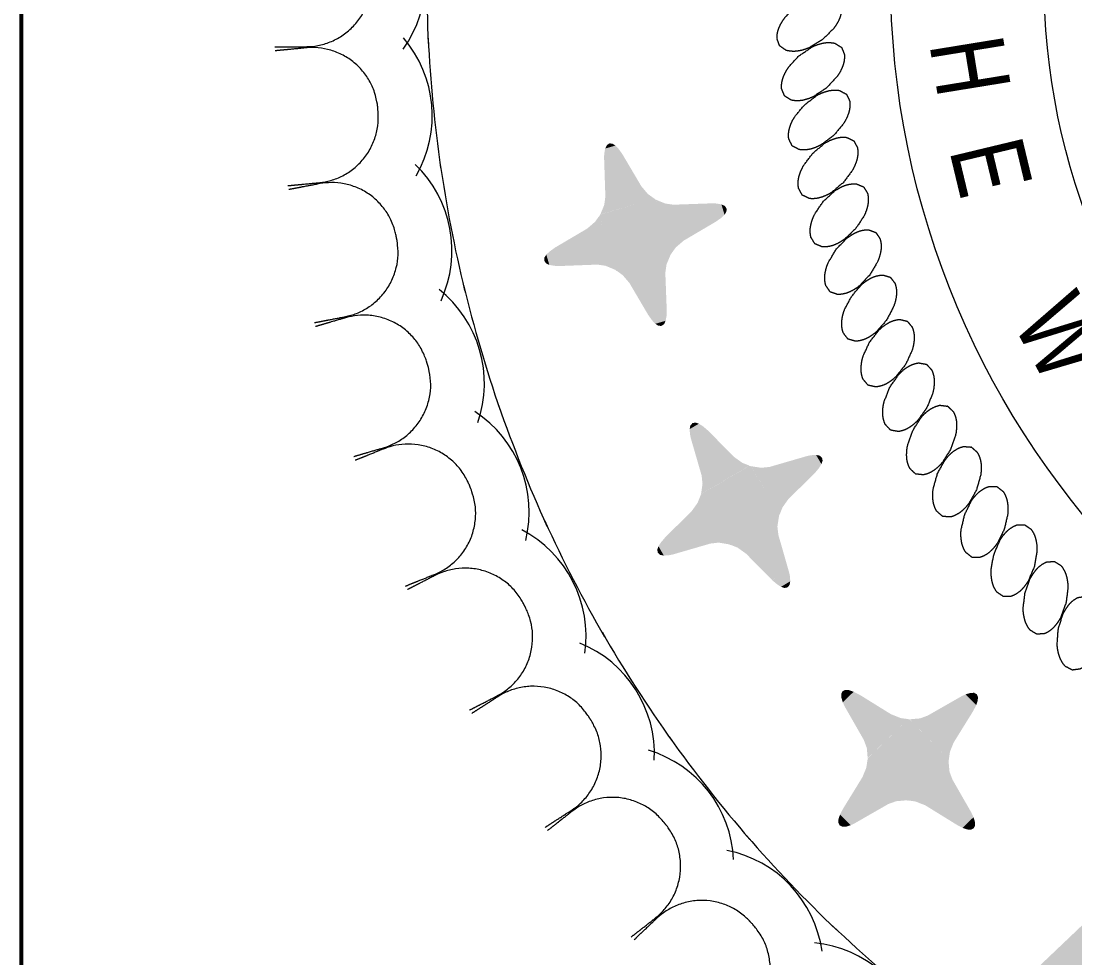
# Model space of a CAD drawing. Header units: feet. Extents: x 715168 to 716636, y 927703 to 928239.
# Drawn here: x 715782.63 to 715793.37, y 927830.44 to 927839.97 of the extents above; entities that cross this region are included whole.
import ezdxf
from ezdxf.enums import TextEntityAlignment as Align

# ---------------------------------------------------------------- set-up
doc = ezdxf.new("R2010")
doc.units = ezdxf.units.FT
doc.header["$MEASUREMENT"] = 0
doc.layers.add('62', color=7, linetype='Continuous', lineweight=0)
doc.styles.add('Style-ENGINEERING', font='ENGINEERING.shx')
doc.styles.add('Style-LOW_RES_FILLED', font='LOW_RES_FILLED.shx')

msp = doc.modelspace()

# ---------------------------------------------------------------- linework, layer by layer
at = {"layer": '62', "color": 7, "linetype": 'Continuous', "lineweight": 53}
msp.add_line((715782.627, 927857.925), (715782.627, 927822.925), dxfattribs=at)
at = {"layer": '62', "color": 7, "linetype": 'Continuous', "lineweight": 0}
for major_axis in [(8.641, 0), (7.079, 0)]:
    msp.add_ellipse((715800.128, 927840.427), major_axis=major_axis, ratio=0.999837, dxfattribs=at)
for centre, major_axis, start_param, end_param in [((715785.531, 927840.399), (-1.218, 0), 2.519787, 3.756087), ((715800.996, 927840.41), (-14.235, 0), 6.23653, 6.32984), ((715785.599, 927839.011), (-1.218, 0), 2.614986, 3.851287), ((715800.994, 927840.492), (-14.235, 0), 0.048545, 0.141855), ((715785.8, 927837.637), (-1.218, 0), 2.710186, 3.946487), ((715800.984, 927840.574), (-14.235, 0), 0.143745, 0.237055), ((715800.966, 927840.655), (-14.235, 0), 0.238944, 0.332254), ((715786.13, 927836.288), (-1.218, 0), 2.805386, 4.041686), ((715786.587, 927834.976), (-1.218, 0), 2.900586, 4.136886), ((715800.94, 927840.733), (-14.235, 0), 0.334144, 0.427454), ((715787.166, 927833.714), (-1.218, 0), 2.995785, 4.232086), ((715800.907, 927840.809), (-14.235, 0), 0.429344, 0.522654), ((715800.868, 927840.882), (-14.235, 0), 0.524544, 0.617854), ((715787.863, 927832.512), (-1.218, 0), 3.090985, 4.327286), ((715800.821, 927840.95), (-14.235, 0), 0.619743, 0.713053), ((715788.671, 927831.383), (-1.218, 0), 3.186185, 4.422486), ((715800.768, 927841.013), (-14.235, 0), 0.714943, 0.808253), ((715789.583, 927830.335), (-1.218, 0), 3.281385, 4.517685), ((715800.709, 927841.072), (-14.235, 0), 0.810143, 0.903453), ((715790.59, 927829.378), (-1.218, 0), 3.376585, 4.612885)]:
    msp.add_ellipse(centre, major_axis=major_axis, ratio=0.999837, start_param=start_param, end_param=end_param, dxfattribs=at)
for points, weights, knots in [([(715785.212, 927839.714), (715785.37, 927839.714), (715785.528, 927839.714), (715786.197, 927839.714), (715786.197, 927840.383), (715786.197, 927840.403), (715786.197, 927840.424), (715786.197, 927841.093), (715785.528, 927841.093), (715785.37, 927841.093), (715785.212, 927841.093)], [1, 1, 1, 0.707106781187, 1, 1, 1, 0.707106781187, 1, 1, 1], [0, 0, 0, 0.2, 0.2, 0.4, 0.4, 0.6, 0.6, 0.8, 0.8, 1, 1, 1]), ([(715790.962, 927840.187), (715790.929, 927840.21), (715790.897, 927840.232), (715790.839, 927840.248), (715790.78, 927840.24), (715790.717, 927840.231), (715790.66, 927840.205), (715790.594, 927840.165), (715790.528, 927840.125), (715790.472, 927840.071), (715790.417, 927840.018), (715790.377, 927839.969), (715790.352, 927839.911), (715790.329, 927839.856), (715790.33, 927839.796), (715790.344, 927839.759), (715790.357, 927839.722), (715790.389, 927839.7), (715790.422, 927839.677), (715790.479, 927839.661), (715790.538, 927839.669), (715790.601, 927839.678), (715790.658, 927839.704), (715790.725, 927839.744), (715790.791, 927839.784), (715790.846, 927839.838), (715790.901, 927839.892), (715790.941, 927839.94), (715790.966, 927839.998), (715790.989, 927840.053), (715790.988, 927840.113), (715790.975, 927840.15), (715790.962, 927840.187)], [1, 1, 1, 0.977628081742, 1, 0.989922467594, 1, 1, 1, 1, 1, 0.989922467594, 1, 0.977628081742, 1, 1, 1, 1, 1, 0.977628081742, 1, 0.989922467594, 1, 1, 1, 1, 1, 0.989922467594, 1, 0.977628081742, 1, 1, 1], [0, 0, 0, 0.076923, 0.076923, 0.153846, 0.153846, 0.230769, 0.230769, 0.269231, 0.269231, 0.307692, 0.307692, 0.384615, 0.384615, 0.461538, 0.461538, 0.5, 0.5, 0.538462, 0.538462, 0.615385, 0.615385, 0.692308, 0.692308, 0.730769, 0.730769, 0.769231, 0.769231, 0.846154, 0.846154, 0.923077, 0.923077, 1, 1, 1]), ([(715790.987, 927839.708), (715790.953, 927839.728), (715790.919, 927839.749), (715790.861, 927839.762), (715790.803, 927839.751), (715790.741, 927839.739), (715790.685, 927839.71), (715790.621, 927839.666), (715790.556, 927839.623), (715790.504, 927839.567), (715790.451, 927839.51), (715790.414, 927839.459), (715790.393, 927839.4), (715790.372, 927839.344), (715790.377, 927839.284), (715790.392, 927839.248), (715790.407, 927839.212), (715790.441, 927839.191), (715790.475, 927839.17), (715790.532, 927839.157), (715790.591, 927839.168), (715790.653, 927839.181), (715790.709, 927839.21), (715790.773, 927839.253), (715790.837, 927839.296), (715790.889, 927839.353), (715790.942, 927839.409), (715790.979, 927839.46), (715791.001, 927839.52), (715791.021, 927839.576), (715791.017, 927839.635), (715791.002, 927839.672), (715790.987, 927839.708)], [1, 1, 1, 0.977628081742, 1, 0.989922467594, 1, 1, 1, 1, 1, 0.989922467594, 1, 0.977628081742, 1, 1, 1, 1, 1, 0.977628081742, 1, 0.989922467594, 1, 1, 1, 1, 1, 0.989922467594, 1, 0.977628081742, 1, 1, 1], [0, 0, 0, 0.076923, 0.076923, 0.153846, 0.153846, 0.230769, 0.230769, 0.269231, 0.269231, 0.307692, 0.307692, 0.384615, 0.384615, 0.461538, 0.461538, 0.5, 0.5, 0.538462, 0.538462, 0.615385, 0.615385, 0.692308, 0.692308, 0.730769, 0.730769, 0.769231, 0.769231, 0.846154, 0.846154, 0.923077, 0.923077, 1, 1, 1]), ([(715785.347, 927838.299), (715785.505, 927838.314), (715785.662, 927838.329), (715786.328, 927838.393), (715786.264, 927839.059), (715786.263, 927839.08), (715786.261, 927839.1), (715786.197, 927839.766), (715785.531, 927839.702), (715785.374, 927839.687), (715785.216, 927839.672)], [1, 1, 1, 0.707106781187, 1, 1, 1, 0.707106781187, 1, 1, 1], [0, 0, 0, 0.2, 0.2, 0.4, 0.4, 0.6, 0.6, 0.8, 0.8, 1, 1, 1]), ([(715791.037, 927839.231), (715791.002, 927839.249), (715790.968, 927839.268), (715790.909, 927839.278), (715790.851, 927839.264), (715790.79, 927839.248), (715790.735, 927839.217), (715790.673, 927839.17), (715790.612, 927839.123), (715790.562, 927839.064), (715790.513, 927839.005), (715790.478, 927838.952), (715790.46, 927838.892), (715790.442, 927838.835), (715790.45, 927838.776), (715790.467, 927838.74), (715790.484, 927838.704), (715790.519, 927838.686), (715790.553, 927838.667), (715790.612, 927838.657), (715790.67, 927838.671), (715790.731, 927838.687), (715790.785, 927838.719), (715790.847, 927838.765), (715790.909, 927838.811), (715790.958, 927838.871), (715791.008, 927838.93), (715791.042, 927838.983), (715791.061, 927839.043), (715791.078, 927839.1), (715791.071, 927839.16), (715791.054, 927839.195), (715791.037, 927839.231)], [1, 1, 1, 0.977628081742, 1, 0.989922467594, 1, 1, 1, 1, 1, 0.989922467594, 1, 0.977628081742, 1, 1, 1, 1, 1, 0.977628081742, 1, 0.989922467594, 1, 1, 1, 1, 1, 0.989922467594, 1, 0.977628081742, 1, 1, 1], [0, 0, 0, 0.076923, 0.076923, 0.153846, 0.153846, 0.230769, 0.230769, 0.269231, 0.269231, 0.307692, 0.307692, 0.384615, 0.384615, 0.461538, 0.461538, 0.5, 0.5, 0.538462, 0.538462, 0.615385, 0.615385, 0.692308, 0.692308, 0.730769, 0.730769, 0.769231, 0.769231, 0.846154, 0.846154, 0.923077, 0.923077, 1, 1, 1]), ([(715791.112, 927838.756), (715791.112, 927838.756), (715791.076, 927838.773), (715791.041, 927838.79), (715790.981, 927838.798), (715790.924, 927838.78), (715790.864, 927838.761), (715790.811, 927838.727), (715790.752, 927838.677), (715790.693, 927838.627), (715790.647, 927838.565), (715790.601, 927838.504), (715790.569, 927838.449), (715790.553, 927838.388), (715790.539, 927838.33), (715790.55, 927838.271), (715790.569, 927838.237), (715790.588, 927838.202), (715790.623, 927838.185), (715790.659, 927838.168), (715790.718, 927838.161), (715790.775, 927838.179), (715790.835, 927838.197), (715790.888, 927838.232), (715790.947, 927838.281), (715791.006, 927838.331), (715791.052, 927838.393), (715791.098, 927838.455), (715791.13, 927838.509), (715791.146, 927838.571), (715791.16, 927838.629), (715791.149, 927838.687), (715791.131, 927838.722), (715791.112, 927838.756)], [1, 1, 1, 1, 0.977628081742, 1, 0.989922467594, 1, 1, 1, 1, 1, 0.989922467594, 1, 0.977628081742, 1, 1, 1, 1, 1, 0.977628081742, 1, 0.989922467594, 1, 1, 1, 1, 1, 0.989922467594, 1, 0.977628081742, 1, 1, 1], [0, 0, 0, 0, 0.076923, 0.076923, 0.153846, 0.153846, 0.230769, 0.230769, 0.269231, 0.269231, 0.307692, 0.307692, 0.384615, 0.384615, 0.461538, 0.461538, 0.5, 0.5, 0.538462, 0.538462, 0.615385, 0.615385, 0.692308, 0.692308, 0.730769, 0.730769, 0.769231, 0.769231, 0.846154, 0.846154, 0.923077, 0.923077, 1, 1, 1]), ([(715785.617, 927836.904), (715785.772, 927836.934), (715785.927, 927836.964), (715786.584, 927837.091), (715786.457, 927837.747), (715786.453, 927837.768), (715786.449, 927837.788), (715786.323, 927838.445), (715785.666, 927838.318), (715785.511, 927838.289), (715785.356, 927838.259)], [1, 1, 1, 0.707106781187, 1, 1, 1, 0.707106781187, 1, 1, 1], [0, 0, 0, 0.2, 0.2, 0.4, 0.4, 0.6, 0.6, 0.8, 0.8, 1, 1, 1]), ([(715791.212, 927838.287), (715791.175, 927838.302), (715791.139, 927838.317), (715791.079, 927838.321), (715791.023, 927838.301), (715790.964, 927838.279), (715790.913, 927838.241), (715790.857, 927838.189), (715790.8, 927838.136), (715790.757, 927838.072), (715790.714, 927838.008), (715790.685, 927837.952), (715790.673, 927837.89), (715790.662, 927837.831), (715790.676, 927837.773), (715790.696, 927837.74), (715790.717, 927837.706), (715790.754, 927837.691), (715790.79, 927837.676), (715790.849, 927837.672), (715790.905, 927837.692), (715790.964, 927837.714), (715791.015, 927837.752), (715791.072, 927837.804), (715791.128, 927837.857), (715791.171, 927837.921), (715791.214, 927837.985), (715791.243, 927838.041), (715791.255, 927838.103), (715791.266, 927838.162), (715791.253, 927838.22), (715791.232, 927838.254), (715791.212, 927838.287)], [1, 1, 1, 0.977628081742, 1, 0.989922467594, 1, 1, 1, 1, 1, 0.989922467594, 1, 0.977628081742, 1, 1, 1, 1, 1, 0.977628081742, 1, 0.989922467594, 1, 1, 1, 1, 1, 0.989922467594, 1, 0.977628081742, 1, 1, 1], [0, 0, 0, 0.076923, 0.076923, 0.153846, 0.153846, 0.230769, 0.230769, 0.269231, 0.269231, 0.307692, 0.307692, 0.384615, 0.384615, 0.461538, 0.461538, 0.5, 0.5, 0.538462, 0.538462, 0.615385, 0.615385, 0.692308, 0.692308, 0.730769, 0.730769, 0.769231, 0.769231, 0.846154, 0.846154, 0.923077, 0.923077, 1, 1, 1]), ([(715791.336, 927837.823), (715791.336, 927837.823), (715791.299, 927837.836), (715791.262, 927837.85), (715791.202, 927837.851), (715791.147, 927837.827), (715791.089, 927837.802), (715791.04, 927837.762), (715790.987, 927837.707), (715790.933, 927837.651), (715790.893, 927837.585), (715790.854, 927837.519), (715790.828, 927837.461), (715790.819, 927837.399), (715790.811, 927837.339), (715790.827, 927837.282), (715790.85, 927837.25), (715790.872, 927837.217), (715790.91, 927837.204), (715790.947, 927837.191), (715791.006, 927837.19), (715791.061, 927837.213), (715791.119, 927837.238), (715791.168, 927837.278), (715791.222, 927837.334), (715791.275, 927837.39), (715791.315, 927837.456), (715791.354, 927837.522), (715791.38, 927837.58), (715791.389, 927837.642), (715791.397, 927837.701), (715791.38, 927837.758), (715791.358, 927837.791), (715791.336, 927837.823)], [1, 1, 1, 1, 0.977628081742, 1, 0.989922467594, 1, 1, 1, 1, 1, 0.989922467594, 1, 0.977628081742, 1, 1, 1, 1, 1, 0.977628081742, 1, 0.989922467594, 1, 1, 1, 1, 1, 0.989922467594, 1, 0.977628081742, 1, 1, 1], [0, 0, 0, 0, 0.076923, 0.076923, 0.153846, 0.153846, 0.230769, 0.230769, 0.269231, 0.269231, 0.307692, 0.307692, 0.384615, 0.384615, 0.461538, 0.461538, 0.5, 0.5, 0.538462, 0.538462, 0.615385, 0.615385, 0.692308, 0.692308, 0.730769, 0.730769, 0.769231, 0.769231, 0.846154, 0.846154, 0.923077, 0.923077, 1, 1, 1]), ([(715791.484, 927837.367), (715791.447, 927837.378), (715791.409, 927837.389), (715791.349, 927837.387), (715791.295, 927837.361), (715791.239, 927837.333), (715791.192, 927837.29), (715791.141, 927837.232), (715791.091, 927837.173), (715791.055, 927837.105), (715791.018, 927837.037), (715790.996, 927836.978), (715790.99, 927836.916), (715790.985, 927836.856), (715791.005, 927836.8), (715791.029, 927836.768), (715791.053, 927836.737), (715791.091, 927836.726), (715791.128, 927836.715), (715791.188, 927836.717), (715791.242, 927836.743), (715791.298, 927836.771), (715791.345, 927836.814), (715791.396, 927836.872), (715791.446, 927836.93), (715791.482, 927836.998), (715791.518, 927837.067), (715791.541, 927837.126), (715791.547, 927837.189), (715791.552, 927837.248), (715791.532, 927837.304), (715791.508, 927837.336), (715791.484, 927837.367)], [1, 1, 1, 0.977628081742, 1, 0.989922467594, 1, 1, 1, 1, 1, 0.989922467594, 1, 0.977628081742, 1, 1, 1, 1, 1, 0.977628081742, 1, 0.989922467594, 1, 1, 1, 1, 1, 0.989922467594, 1, 0.977628081742, 1, 1, 1], [0, 0, 0, 0.076923, 0.076923, 0.153846, 0.153846, 0.230769, 0.230769, 0.269231, 0.269231, 0.307692, 0.307692, 0.384615, 0.384615, 0.461538, 0.461538, 0.5, 0.5, 0.538462, 0.538462, 0.615385, 0.615385, 0.692308, 0.692308, 0.730769, 0.730769, 0.769231, 0.769231, 0.846154, 0.846154, 0.923077, 0.923077, 1, 1, 1]), ([(715786.018, 927835.541), (715786.169, 927835.586), (715786.32, 927835.63), (715786.962, 927835.819), (715786.774, 927836.46), (715786.768, 927836.48), (715786.762, 927836.5), (715786.574, 927837.142), (715785.932, 927836.953), (715785.78, 927836.909), (715785.628, 927836.864)], [1, 1, 1, 0.707106781187, 1, 1, 1, 0.707106781187, 1, 1, 1], [0, 0, 0, 0.2, 0.2, 0.4, 0.4, 0.6, 0.6, 0.8, 0.8, 1, 1, 1]), ([(715791.657, 927836.919), (715791.618, 927836.928), (715791.58, 927836.937), (715791.52, 927836.932), (715791.468, 927836.903), (715791.413, 927836.872), (715791.368, 927836.827), (715791.321, 927836.766), (715791.273, 927836.705), (715791.241, 927836.635), (715791.208, 927836.565), (715791.189, 927836.505), (715791.187, 927836.442), (715791.185, 927836.383), (715791.207, 927836.327), (715791.233, 927836.298), (715791.258, 927836.267), (715791.297, 927836.258), (715791.335, 927836.25), (715791.395, 927836.254), (715791.447, 927836.283), (715791.502, 927836.314), (715791.546, 927836.359), (715791.594, 927836.42), (715791.642, 927836.481), (715791.674, 927836.551), (715791.706, 927836.621), (715791.726, 927836.681), (715791.728, 927836.744), (715791.73, 927836.804), (715791.707, 927836.859), (715791.682, 927836.889), (715791.657, 927836.919)], [1, 1, 1, 0.977628081742, 1, 0.989922467594, 1, 1, 1, 1, 1, 0.989922467594, 1, 0.977628081742, 1, 1, 1, 1, 1, 0.977628081742, 1, 0.989922467594, 1, 1, 1, 1, 1, 0.989922467594, 1, 0.977628081742, 1, 1, 1], [0, 0, 0, 0.076923, 0.076923, 0.153846, 0.153846, 0.230769, 0.230769, 0.269231, 0.269231, 0.307692, 0.307692, 0.384615, 0.384615, 0.461538, 0.461538, 0.5, 0.5, 0.538462, 0.538462, 0.615385, 0.615385, 0.692308, 0.692308, 0.730769, 0.730769, 0.769231, 0.769231, 0.846154, 0.846154, 0.923077, 0.923077, 1, 1, 1]), ([(715791.852, 927836.481), (715791.813, 927836.487), (715791.774, 927836.494), (715791.715, 927836.486), (715791.664, 927836.454), (715791.611, 927836.421), (715791.569, 927836.374), (715791.525, 927836.31), (715791.48, 927836.247), (715791.452, 927836.175), (715791.423, 927836.104), (715791.406, 927836.043), (715791.407, 927835.98), (715791.409, 927835.92), (715791.434, 927835.866), (715791.461, 927835.838), (715791.488, 927835.809), (715791.527, 927835.802), (715791.566, 927835.795), (715791.625, 927835.803), (715791.675, 927835.835), (715791.729, 927835.868), (715791.771, 927835.916), (715791.815, 927835.979), (715791.859, 927836.042), (715791.888, 927836.114), (715791.917, 927836.186), (715791.933, 927836.246), (715791.932, 927836.31), (715791.931, 927836.369), (715791.906, 927836.423), (715791.879, 927836.452), (715791.852, 927836.481)], [1, 1, 1, 0.977628081742, 1, 0.989922467594, 1, 1, 1, 1, 1, 0.989922467594, 1, 0.977628081742, 1, 1, 1, 1, 1, 0.977628081742, 1, 0.989922467594, 1, 1, 1, 1, 1, 0.989922467594, 1, 0.977628081742, 1, 1, 1], [0, 0, 0, 0.076923, 0.076923, 0.153846, 0.153846, 0.230769, 0.230769, 0.269231, 0.269231, 0.307692, 0.307692, 0.384615, 0.384615, 0.461538, 0.461538, 0.5, 0.5, 0.538462, 0.538462, 0.615385, 0.615385, 0.692308, 0.692308, 0.730769, 0.730769, 0.769231, 0.769231, 0.846154, 0.846154, 0.923077, 0.923077, 1, 1, 1]), ([(715792.069, 927836.053), (715792.069, 927836.053), (715792.03, 927836.058), (715791.991, 927836.063), (715791.933, 927836.051), (715791.884, 927836.017), (715791.832, 927835.981), (715791.793, 927835.931), (715791.752, 927835.866), (715791.711, 927835.8), (715791.686, 927835.727), (715791.661, 927835.654), (715791.648, 927835.593), (715791.652, 927835.53), (715791.656, 927835.47), (715791.685, 927835.418), (715791.713, 927835.39), (715791.742, 927835.363), (715791.781, 927835.359), (715791.82, 927835.354), (715791.879, 927835.365), (715791.927, 927835.399), (715791.979, 927835.435), (715792.018, 927835.485), (715792.059, 927835.55), (715792.1, 927835.616), (715792.125, 927835.689), (715792.15, 927835.762), (715792.163, 927835.823), (715792.159, 927835.886), (715792.155, 927835.946), (715792.126, 927835.998), (715792.098, 927836.026), (715792.069, 927836.053)], [1, 1, 1, 1, 0.977628081742, 1, 0.989922467594, 1, 1, 1, 1, 1, 0.989922467594, 1, 0.977628081742, 1, 1, 1, 1, 1, 0.977628081742, 1, 0.989922467594, 1, 1, 1, 1, 1, 0.989922467594, 1, 0.977628081742, 1, 1, 1], [0, 0, 0, 0, 0.076923, 0.076923, 0.153846, 0.153846, 0.230769, 0.230769, 0.269231, 0.269231, 0.307692, 0.307692, 0.384615, 0.384615, 0.461538, 0.461538, 0.5, 0.5, 0.538462, 0.538462, 0.615385, 0.615385, 0.692308, 0.692308, 0.730769, 0.730769, 0.769231, 0.769231, 0.846154, 0.846154, 0.923077, 0.923077, 1, 1, 1]), ([(715786.546, 927834.222), (715786.692, 927834.281), (715786.839, 927834.34), (715787.46, 927834.588), (715787.211, 927835.209), (715787.204, 927835.229), (715787.196, 927835.248), (715786.947, 927835.868), (715786.326, 927835.62), (715786.18, 927835.561), (715786.033, 927835.503)], [1, 1, 1, 0.707106781187, 1, 1, 1, 0.707106781187, 1, 1, 1], [0, 0, 0, 0.2, 0.2, 0.4, 0.4, 0.6, 0.6, 0.8, 0.8, 1, 1, 1]), ([(715792.31, 927835.637), (715792.31, 927835.637), (715792.27, 927835.64), (715792.231, 927835.643), (715792.173, 927835.629), (715792.126, 927835.592), (715792.076, 927835.553), (715792.04, 927835.501), (715792.002, 927835.434), (715791.965, 927835.366), (715791.944, 927835.292), (715791.923, 927835.218), (715791.912, 927835.155), (715791.92, 927835.093), (715791.927, 927835.034), (715791.958, 927834.983), (715791.988, 927834.957), (715792.018, 927834.931), (715792.058, 927834.928), (715792.097, 927834.925), (715792.155, 927834.94), (715792.202, 927834.977), (715792.251, 927835.016), (715792.288, 927835.067), (715792.326, 927835.134), (715792.363, 927835.202), (715792.384, 927835.276), (715792.405, 927835.351), (715792.415, 927835.413), (715792.408, 927835.476), (715792.4, 927835.535), (715792.369, 927835.586), (715792.339, 927835.611), (715792.31, 927835.637)], [1, 1, 1, 1, 0.977628081742, 1, 0.989922467594, 1, 1, 1, 1, 1, 0.989922467594, 1, 0.977628081742, 1, 1, 1, 1, 1, 0.977628081742, 1, 0.989922467594, 1, 1, 1, 1, 1, 0.989922467594, 1, 0.977628081742, 1, 1, 1], [0, 0, 0, 0, 0.076923, 0.076923, 0.153846, 0.153846, 0.230769, 0.230769, 0.269231, 0.269231, 0.307692, 0.307692, 0.384615, 0.384615, 0.461538, 0.461538, 0.5, 0.5, 0.538462, 0.538462, 0.615385, 0.615385, 0.692308, 0.692308, 0.730769, 0.730769, 0.769231, 0.769231, 0.846154, 0.846154, 0.923077, 0.923077, 1, 1, 1]), ([(715792.571, 927835.234), (715792.571, 927835.234), (715792.532, 927835.235), (715792.492, 927835.236), (715792.435, 927835.219), (715792.39, 927835.18), (715792.342, 927835.138), (715792.308, 927835.085), (715792.275, 927835.015), (715792.241, 927834.946), (715792.224, 927834.871), (715792.206, 927834.795), (715792.2, 927834.733), (715792.211, 927834.671), (715792.221, 927834.612), (715792.255, 927834.563), (715792.286, 927834.539), (715792.317, 927834.514), (715792.357, 927834.514), (715792.396, 927834.513), (715792.453, 927834.53), (715792.498, 927834.569), (715792.545, 927834.611), (715792.579, 927834.664), (715792.613, 927834.733), (715792.647, 927834.803), (715792.664, 927834.878), (715792.681, 927834.953), (715792.688, 927835.016), (715792.677, 927835.078), (715792.667, 927835.137), (715792.633, 927835.186), (715792.602, 927835.21), (715792.571, 927835.234)], [1, 1, 1, 1, 0.977628081742, 1, 0.989922467594, 1, 1, 1, 1, 1, 0.989922467594, 1, 0.977628081742, 1, 1, 1, 1, 1, 0.977628081742, 1, 0.989922467594, 1, 1, 1, 1, 1, 0.989922467594, 1, 0.977628081742, 1, 1, 1], [0, 0, 0, 0, 0.076923, 0.076923, 0.153846, 0.153846, 0.230769, 0.230769, 0.269231, 0.269231, 0.307692, 0.307692, 0.384615, 0.384615, 0.461538, 0.461538, 0.5, 0.5, 0.538462, 0.538462, 0.615385, 0.615385, 0.692308, 0.692308, 0.730769, 0.730769, 0.769231, 0.769231, 0.846154, 0.846154, 0.923077, 0.923077, 1, 1, 1]), ([(715792.853, 927834.846), (715792.853, 927834.846), (715792.813, 927834.845), (715792.774, 927834.844), (715792.718, 927834.823), (715792.675, 927834.782), (715792.63, 927834.738), (715792.599, 927834.683), (715792.569, 927834.612), (715792.539, 927834.541), (715792.525, 927834.465), (715792.512, 927834.389), (715792.509, 927834.326), (715792.523, 927834.264), (715792.536, 927834.206), (715792.572, 927834.159), (715792.605, 927834.136), (715792.638, 927834.114), (715792.677, 927834.115), (715792.716, 927834.117), (715792.772, 927834.137), (715792.815, 927834.178), (715792.86, 927834.222), (715792.891, 927834.277), (715792.922, 927834.348), (715792.952, 927834.419), (715792.965, 927834.495), (715792.978, 927834.571), (715792.982, 927834.634), (715792.967, 927834.696), (715792.954, 927834.754), (715792.918, 927834.801), (715792.885, 927834.824), (715792.853, 927834.846)], [1, 1, 1, 1, 0.977628081742, 1, 0.989922467594, 1, 1, 1, 1, 1, 0.989922467594, 1, 0.977628081742, 1, 1, 1, 1, 1, 0.977628081742, 1, 0.989922467594, 1, 1, 1, 1, 1, 0.989922467594, 1, 0.977628081742, 1, 1, 1], [0, 0, 0, 0, 0.076923, 0.076923, 0.153846, 0.153846, 0.230769, 0.230769, 0.269231, 0.269231, 0.307692, 0.307692, 0.384615, 0.384615, 0.461538, 0.461538, 0.5, 0.5, 0.538462, 0.538462, 0.615385, 0.615385, 0.692308, 0.692308, 0.730769, 0.730769, 0.769231, 0.769231, 0.846154, 0.846154, 0.923077, 0.923077, 1, 1, 1]), ([(715793.155, 927834.473), (715793.116, 927834.47), (715793.077, 927834.467), (715793.021, 927834.443), (715792.981, 927834.4), (715792.938, 927834.353), (715792.91, 927834.297), (715792.884, 927834.224), (715792.857, 927834.151), (715792.848, 927834.075), (715792.838, 927833.999), (715792.838, 927833.935), (715792.856, 927833.875), (715792.872, 927833.817), (715792.911, 927833.772), (715792.945, 927833.751), (715792.978, 927833.731), (715793.017, 927833.734), (715793.057, 927833.737), (715793.112, 927833.76), (715793.152, 927833.804), (715793.195, 927833.85), (715793.223, 927833.907), (715793.25, 927833.979), (715793.276, 927834.052), (715793.285, 927834.128), (715793.294, 927834.205), (715793.295, 927834.268), (715793.277, 927834.329), (715793.261, 927834.386), (715793.222, 927834.432), (715793.189, 927834.453), (715793.155, 927834.473)], [1, 1, 1, 0.977628081742, 1, 0.989922467594, 1, 1, 1, 1, 1, 0.989922467594, 1, 0.977628081742, 1, 1, 1, 1, 1, 0.977628081742, 1, 0.989922467594, 1, 1, 1, 1, 1, 0.989922467594, 1, 0.977628081742, 1, 1, 1], [0, 0, 0, 0.076923, 0.076923, 0.153846, 0.153846, 0.230769, 0.230769, 0.269231, 0.269231, 0.307692, 0.307692, 0.384615, 0.384615, 0.461538, 0.461538, 0.5, 0.5, 0.538462, 0.538462, 0.615385, 0.615385, 0.692308, 0.692308, 0.730769, 0.730769, 0.769231, 0.769231, 0.846154, 0.846154, 0.923077, 0.923077, 1, 1, 1]), ([(715787.197, 927832.959), (715787.338, 927833.031), (715787.478, 927833.104), (715788.072, 927833.411), (715787.766, 927834.005), (715787.757, 927834.024), (715787.747, 927834.042), (715787.44, 927834.636), (715786.846, 927834.33), (715786.705, 927834.258), (715786.565, 927834.186)], [1, 1, 1, 0.707106781187, 1, 1, 1, 0.707106781187, 1, 1, 1], [0, 0, 0, 0.2, 0.2, 0.4, 0.4, 0.6, 0.6, 0.8, 0.8, 1, 1, 1]), ([(715793.476, 927834.117), (715793.476, 927834.117), (715793.437, 927834.111), (715793.399, 927834.106), (715793.344, 927834.08), (715793.306, 927834.034), (715793.266, 927833.985), (715793.241, 927833.928), (715793.218, 927833.854), (715793.195, 927833.78), (715793.19, 927833.703), (715793.185, 927833.626), (715793.188, 927833.563), (715793.209, 927833.503), (715793.228, 927833.447), (715793.269, 927833.403), (715793.304, 927833.385), (715793.339, 927833.366), (715793.378, 927833.371), (715793.417, 927833.376), (715793.47, 927833.402), (715793.508, 927833.448), (715793.549, 927833.497), (715793.574, 927833.554), (715793.597, 927833.628), (715793.619, 927833.702), (715793.624, 927833.779), (715793.63, 927833.856), (715793.626, 927833.919), (715793.606, 927833.979), (715793.586, 927834.035), (715793.545, 927834.079), (715793.511, 927834.098), (715793.476, 927834.117)], [1, 1, 1, 1, 0.977628081742, 1, 0.989922467594, 1, 1, 1, 1, 1, 0.989922467594, 1, 0.977628081742, 1, 1, 1, 1, 1, 0.977628081742, 1, 0.989922467594, 1, 1, 1, 1, 1, 0.989922467594, 1, 0.977628081742, 1, 1, 1], [0, 0, 0, 0, 0.076923, 0.076923, 0.153846, 0.153846, 0.230769, 0.230769, 0.269231, 0.269231, 0.307692, 0.307692, 0.384615, 0.384615, 0.461538, 0.461538, 0.5, 0.5, 0.538462, 0.538462, 0.615385, 0.615385, 0.692308, 0.692308, 0.730769, 0.730769, 0.769231, 0.769231, 0.846154, 0.846154, 0.923077, 0.923077, 1, 1, 1]), ([(715787.966, 927831.764), (715788.098, 927831.85), (715788.231, 927831.935), (715788.794, 927832.297), (715788.432, 927832.859), (715788.421, 927832.877), (715788.41, 927832.894), (715788.048, 927833.457), (715787.486, 927833.095), (715787.353, 927833.01), (715787.22, 927832.925)], [1, 1, 1, 0.707106781187, 1, 1, 1, 0.707106781187, 1, 1, 1], [0, 0, 0, 0.2, 0.2, 0.4, 0.4, 0.6, 0.6, 0.8, 0.8, 1, 1, 1]), ([(715788.844, 927830.648), (715788.968, 927830.745), (715789.092, 927830.842), (715789.618, 927831.256), (715789.205, 927831.782), (715789.192, 927831.798), (715789.179, 927831.815), (715788.766, 927832.34), (715788.24, 927831.927), (715788.116, 927831.829), (715787.992, 927831.732)], [1, 1, 1, 0.707106781187, 1, 1, 1, 0.707106781187, 1, 1, 1], [0, 0, 0, 0.2, 0.2, 0.4, 0.4, 0.6, 0.6, 0.8, 0.8, 1, 1, 1]), ([(715789.825, 927829.62), (715789.94, 927829.729), (715790.054, 927829.837), (715790.538, 927830.299), (715790.076, 927830.783), (715790.062, 927830.798), (715790.048, 927830.813), (715789.586, 927831.297), (715789.102, 927830.836), (715788.987, 927830.727), (715788.873, 927830.618)], [1, 1, 1, 0.707106781187, 1, 1, 1, 0.707106781187, 1, 1, 1], [0, 0, 0, 0.2, 0.2, 0.4, 0.4, 0.6, 0.6, 0.8, 0.8, 1, 1, 1])]:
    msp.add_rational_spline(points, weights, degree=2, knots=knots, dxfattribs=at)
for points in [[(715788.567, 927838.582), (715788.756, 927838.617), (715788.57, 927838.627), (715788.717, 927838.672)], [(715788.57, 927838.627), (715788.717, 927838.672), (715788.579, 927838.677), (715788.684, 927838.707)], [(715788.579, 927838.677), (715788.684, 927838.707), (715788.596, 927838.711), (715788.652, 927838.727)], [(715788.596, 927838.711), (715788.652, 927838.727), (715788.622, 927838.729)], [(715788.581, 927838.189), (715788.948, 927838.292), (715788.57, 927838.104), (715789.016, 927838.212)], [(715788.527, 927838.004), (715789.079, 927838.167), (715788.521, 927837.99), (715789.093, 927838.156)], [(715788.57, 927838.104), (715789.014, 927838.214), (715788.53, 927838.006), (715789.08, 927838.167)], [(715788.498, 927837.495), (715788.395, 927837.861), (715788.583, 927837.483), (715788.474, 927837.929)], [(715788.583, 927837.483), (715788.473, 927837.927), (715788.681, 927837.442), (715788.52, 927837.992)], [(715788.104, 927837.48), (715788.069, 927837.669), (715788.498, 927837.495), (715788.395, 927837.861)], [(715788.01, 927837.492), (715787.979, 927837.597), (715787.976, 927837.508), (715787.959, 927837.565)], [(715788.06, 927837.483), (715788.015, 927837.63), (715788.01, 927837.492), (715787.979, 927837.597)], [(715788.104, 927837.48), (715788.069, 927837.669), (715788.06, 927837.483), (715788.015, 927837.63)], [(715787.976, 927837.508), (715787.959, 927837.565), (715787.958, 927837.535)], [(715789.207, 927837.017), (715789.018, 927836.982), (715789.192, 927837.411), (715788.826, 927837.308)], [(715789.44, 927835.82), (715789.534, 927835.875), (715789.447, 927835.857), (715789.499, 927835.887)], [(715789.447, 927835.857), (715789.499, 927835.887), (715789.469, 927835.881)], [(715789.452, 927835.726), (715789.626, 927835.806), (715789.443, 927835.769), (715789.575, 927835.849)], [(715790.677, 927835.554), (715790.757, 927835.422), (715790.728, 927835.557), (715790.783, 927835.463)], [(715789.554, 927835.155), (715790.049, 927835.447), (715789.551, 927835.14), (715790.065, 927835.441)], [(715789.571, 927835.262), (715789.975, 927835.477), (715789.556, 927835.157), (715790.049, 927835.448)], [(715790.255, 927835.435), (715790.445, 927835.106), (715790.17, 927835.426), (715790.384, 927835.02)], [(715789.735, 927834.664), (715789.52, 927835.067), (715789.84, 927834.647), (715789.55, 927835.142)], [(715789.271, 927834.544), (715789.192, 927834.719), (715789.65, 927834.654), (715789.46, 927834.984)], [(715790.344, 927834.742), (715790.014, 927834.552), (715790.334, 927834.827), (715789.928, 927834.613)], [(715789.272, 927834.544), (715789.192, 927834.719), (715789.228, 927834.535), (715789.148, 927834.667)], [(715790.453, 927834.363), (715790.279, 927834.284), (715790.344, 927834.742), (715790.014, 927834.552)], [(715789.177, 927834.532), (715789.122, 927834.627), (715789.139, 927834.539), (715789.11, 927834.591)], [(715789.139, 927834.539), (715789.11, 927834.591), (715789.116, 927834.561)], [(715790.462, 927834.32), (715790.33, 927834.24), (715790.465, 927834.27), (715790.371, 927834.214)], [(715790.984, 927833.124), (715791.027, 927833.165), (715790.999, 927833.152)], [(715791.019, 927832.997), (715791.17, 927833.116), (715791.001, 927833.037), (715791.11, 927833.145)], [(715792.211, 927833.1), (715792.329, 927832.949), (715791.868, 927832.904), (715792.13, 927832.628)], [(715792.299, 927833.133), (715792.375, 927833.055), (715792.338, 927833.135), (715792.378, 927833.092)], [(715791.253, 927832.466), (715791.666, 927832.867), (715791.253, 927832.451), (715791.682, 927832.864)], [(715791.788, 927832.874), (715792.092, 927832.533), (715791.682, 927832.865), (715792.081, 927832.453)], [(715791.868, 927832.904), (715792.13, 927832.628), (715791.788, 927832.874), (715792.091, 927832.531)], [(715792.088, 927832.331), (715791.746, 927832.027), (715792.078, 927832.437), (715791.667, 927832.039)], [(715792.118, 927832.251), (715791.841, 927831.989), (715792.088, 927832.331), (715791.744, 927832.027)], [(715792.314, 927831.909), (715792.163, 927831.79), (715792.118, 927832.251), (715791.841, 927831.989)], [(715791.082, 927831.787), (715790.973, 927831.896), (715791.034, 927831.772), (715790.957, 927831.851)], [(715791.122, 927831.806), (715791.004, 927831.956), (715791.082, 927831.787), (715790.973, 927831.896)], [(715790.995, 927831.771), (715790.954, 927831.814), (715790.967, 927831.786)], [(715792.332, 927831.868), (715792.222, 927831.759), (715792.347, 927831.82), (715792.269, 927831.743)], [(715792.347, 927831.82), (715792.269, 927831.743), (715792.349, 927831.782), (715792.306, 927831.741)]]:
    msp.add_solid(points, dxfattribs=at)
at = {"layer": '62', "color": 7, "linetype": 'Continuous', "lineweight": 0, "extrusion": (0, 0, -1)}
for points in [[(-715788.568, 927838.583), (-715788.756, 927838.617), (-715788.581, 927838.189), (-715788.948, 927838.292)], [(-715788.521, 927837.99), (-715789.093, 927838.156), (-715788.679, 927837.444), (-715789.255, 927837.609)], [(-715789.191, 927838.117), (-715789.301, 927837.673), (-715789.093, 927838.157), (-715789.254, 927837.608)], [(-715789.276, 927838.105), (-715789.379, 927837.739), (-715789.191, 927838.117), (-715789.3, 927837.671)], [(-715789.67, 927838.119), (-715789.705, 927837.931), (-715789.276, 927838.105), (-715789.379, 927837.739)], [(-715789.67, 927838.119), (-715789.705, 927837.931), (-715789.714, 927838.117), (-715789.76, 927837.969)], [(-715789.714, 927838.117), (-715789.76, 927837.969), (-715789.764, 927838.108), (-715789.795, 927838.003)], [(-715789.764, 927838.108), (-715789.795, 927838.003), (-715789.799, 927838.092), (-715789.815, 927838.034)], [(-715789.799, 927838.092), (-715789.815, 927838.034), (-715789.816, 927838.065)], [(-715788.679, 927837.444), (-715789.255, 927837.609), (-715788.693, 927837.431), (-715789.243, 927837.592)], [(-715789.204, 927837.496), (-715788.76, 927837.386), (-715789.245, 927837.594), (-715788.695, 927837.433)], [(-715789.192, 927837.411), (-715788.826, 927837.308), (-715789.204, 927837.496), (-715788.758, 927837.387)], [(-715789.207, 927837.017), (-715789.018, 927836.982), (-715789.205, 927836.973), (-715789.057, 927836.927)], [(-715789.205, 927836.973), (-715789.057, 927836.927), (-715789.195, 927836.923), (-715789.09, 927836.892)], [(-715789.195, 927836.923), (-715789.09, 927836.892), (-715789.179, 927836.888), (-715789.122, 927836.872)], [(-715789.179, 927836.888), (-715789.122, 927836.872), (-715789.152, 927836.871)], [(-715789.443, 927835.769), (-715789.575, 927835.849), (-715789.44, 927835.82), (-715789.534, 927835.875)], [(-715789.452, 927835.726), (-715789.626, 927835.806), (-715789.562, 927835.347), (-715789.892, 927835.537)], [(-715790.634, 927835.545), (-715790.714, 927835.371), (-715790.677, 927835.554), (-715790.757, 927835.422)], [(-715790.728, 927835.557), (-715790.783, 927835.463), (-715790.765, 927835.55), (-715790.795, 927835.498)], [(-715790.765, 927835.55), (-715790.795, 927835.498), (-715790.789, 927835.528)], [(-715789.551, 927835.14), (-715790.065, 927835.441), (-715789.838, 927834.648), (-715790.355, 927834.949)], [(-715789.562, 927835.347), (-715789.892, 927835.537), (-715789.571, 927835.262), (-715789.977, 927835.476)], [(-715790.17, 927835.426), (-715790.386, 927835.022), (-715790.065, 927835.442), (-715790.356, 927834.947)], [(-715790.634, 927835.545), (-715790.714, 927835.371), (-715790.255, 927835.435), (-715790.445, 927835.106)], [(-715789.65, 927834.654), (-715789.46, 927834.984), (-715789.735, 927834.664), (-715789.521, 927835.069)], [(-715789.838, 927834.648), (-715790.355, 927834.949), (-715789.855, 927834.639), (-715790.348, 927834.93)], [(-715790.334, 927834.827), (-715789.93, 927834.612), (-715790.35, 927834.932), (-715789.856, 927834.642)], [(-715789.228, 927834.535), (-715789.148, 927834.667), (-715789.177, 927834.532), (-715789.122, 927834.627)], [(-715790.453, 927834.364), (-715790.279, 927834.283), (-715790.462, 927834.32), (-715790.33, 927834.24)], [(-715790.465, 927834.27), (-715790.371, 927834.214), (-715790.458, 927834.232), (-715790.406, 927834.202)], [(-715790.458, 927834.232), (-715790.406, 927834.202), (-715790.436, 927834.208)], [(-715790.986, 927833.085), (-715791.064, 927833.162), (-715790.984, 927833.124), (-715791.027, 927833.165)], [(-715791.001, 927833.037), (-715791.11, 927833.145), (-715790.986, 927833.085), (-715791.064, 927833.162)], [(-715791.019, 927832.997), (-715791.17, 927833.116), (-715791.215, 927832.654), (-715791.491, 927832.917)], [(-715792.21, 927833.1), (-715792.329, 927832.949), (-715792.251, 927833.118), (-715792.36, 927833.009)], [(-715792.251, 927833.118), (-715792.36, 927833.009), (-715792.299, 927833.133), (-715792.375, 927833.055)], [(-715792.338, 927833.135), (-715792.378, 927833.092), (-715792.366, 927833.12)], [(-715791.215, 927832.654), (-715791.491, 927832.917), (-715791.245, 927832.574), (-715791.588, 927832.878)], [(-715791.245, 927832.574), (-715791.586, 927832.878), (-715791.254, 927832.469), (-715791.666, 927832.867)], [(-715791.253, 927832.451), (-715791.682, 927832.864), (-715791.649, 927832.04), (-715792.08, 927832.454)], [(-715791.545, 927832.031), (-715791.24, 927832.373), (-715791.651, 927832.04), (-715791.252, 927832.452)], [(-715791.649, 927832.04), (-715792.08, 927832.454), (-715791.667, 927832.036), (-715792.078, 927832.434)], [(-715791.464, 927832.002), (-715791.202, 927832.278), (-715791.545, 927832.031), (-715791.241, 927832.375)], [(-715791.122, 927831.806), (-715791.004, 927831.956), (-715791.464, 927832.002), (-715791.202, 927832.278)], [(-715792.313, 927831.909), (-715792.163, 927831.79), (-715792.332, 927831.868), (-715792.222, 927831.759)], [(-715791.034, 927831.772), (-715790.957, 927831.851), (-715790.995, 927831.771), (-715790.954, 927831.814)], [(-715792.349, 927831.782), (-715792.306, 927831.741), (-715792.333, 927831.754)]]:
    msp.add_solid(points, dxfattribs=at)

# ---------------------------------------------------------------- texts
at = {"layer": '62', "color": 7, "linetype": 'Continuous', "lineweight": 0}
for s, height, rotation, style, width, p in [('H', 0.753, 279.2478, 'Style-ENGINEERING', 0.800027, (715791.928, 927839.457)), ('E', 0.753, 283.4992, 'Style-ENGINEERING', 0.800027, (715792.146, 927838.401)), ('W', 0.753, 298.7063, 'Style-ENGINEERING', 0.800027, (715792.902, 927836.577)), ('A', 2.458, 330.5971, 'Style-LOW_RES_FILLED', 0.816303, (715793.344, 927829.503))]:
    msp.add_text(s, height=height, rotation=rotation, dxfattribs=dict(at, style=style, width=width)).set_placement(p, align=Align.CENTER)

doc.saveas('drawing.dxf')
